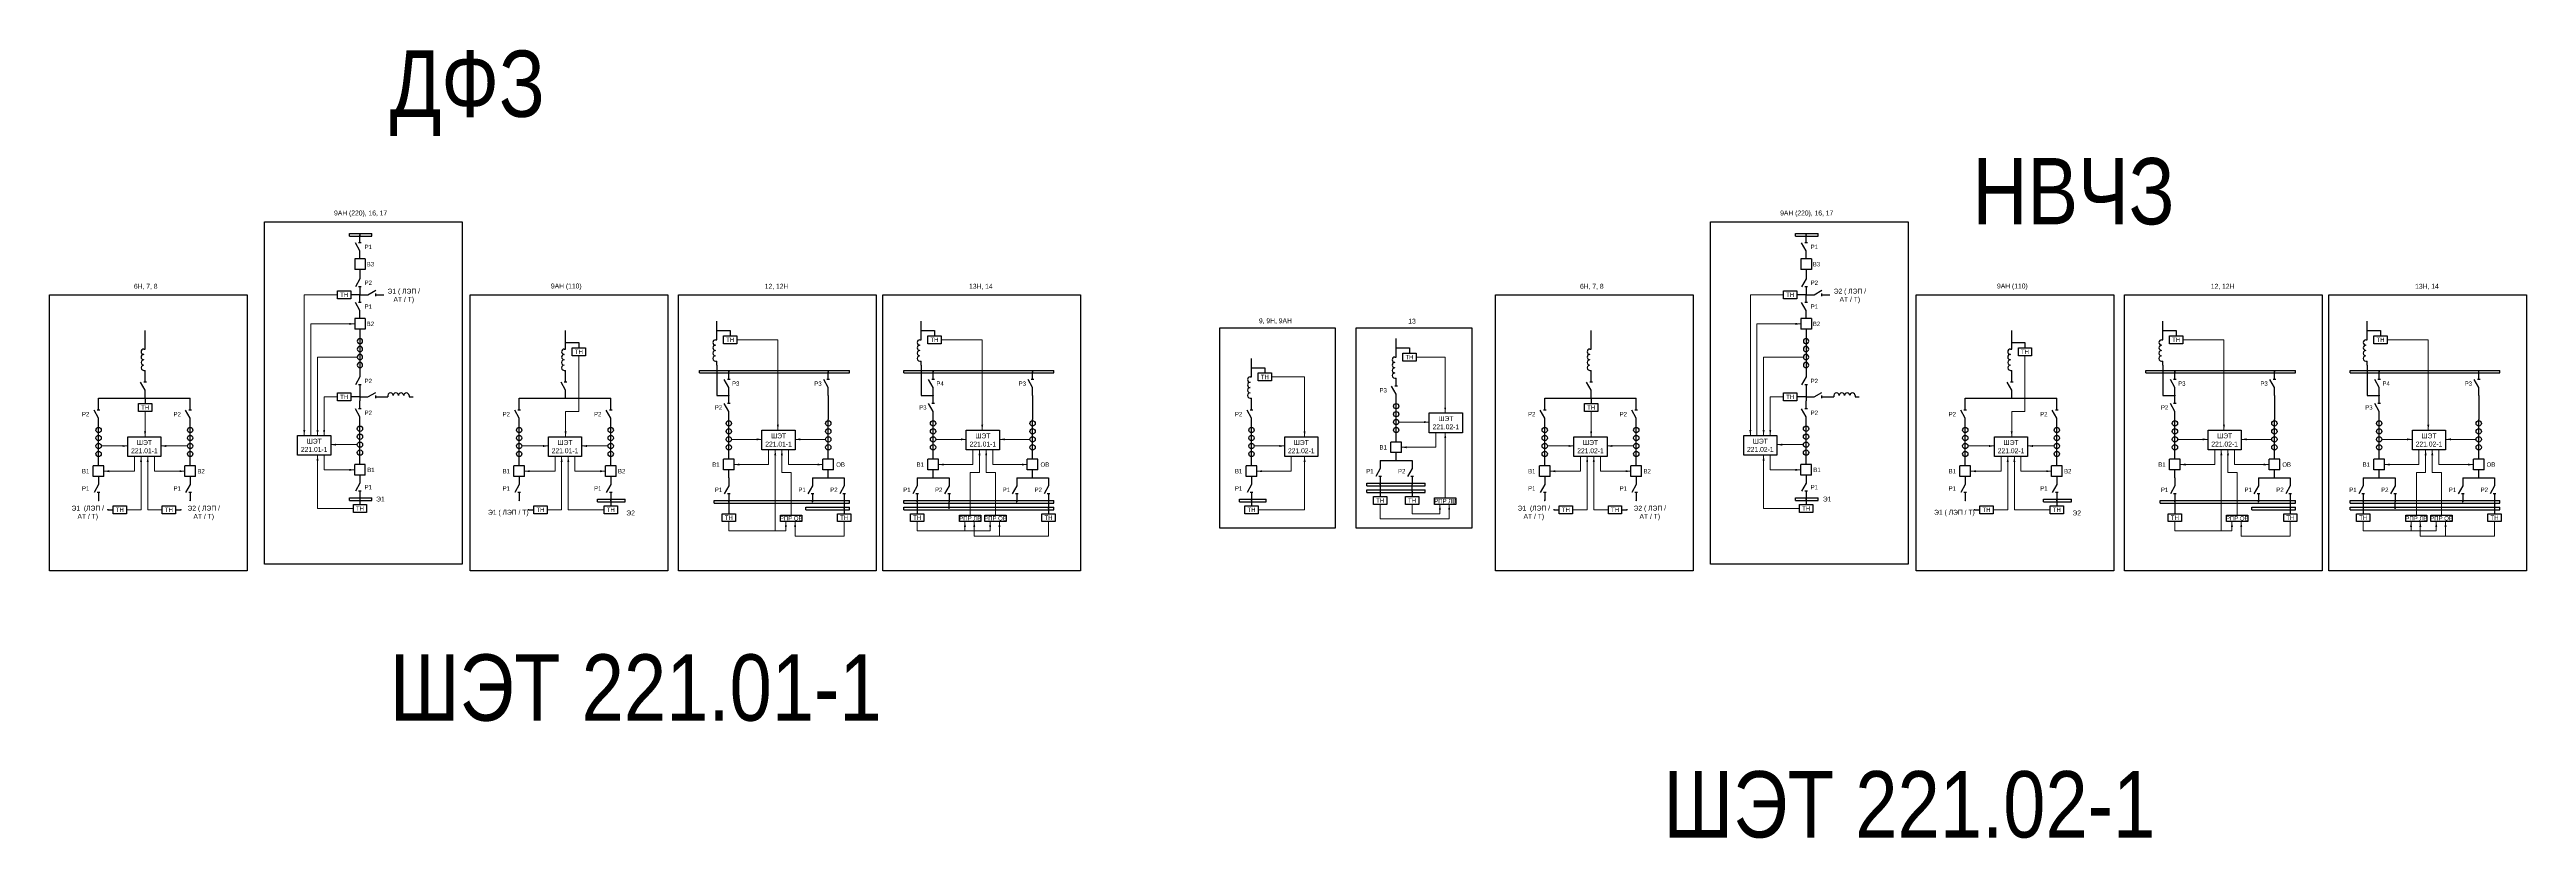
# Model space of a CAD drawing. Header units: millimetres. Extents: x -14593 to 14732, y -17400 to 5232.
# Drawn here: x 1984 to 3851, y -2605 to -2010 of the extents above; entities that cross this region are included whole.
import ezdxf
from ezdxf.enums import TextEntityAlignment as Align

# ---------------------------------------------------------------- set-up
doc = ezdxf.new("R2010")
doc.units = ezdxf.units.MM
doc.layers.add('Основная', color=7, linetype='Continuous', lineweight=30)
doc.layers.add('Тонкая', color=7, linetype='Continuous', lineweight=18)
doc.styles.add('Narrow', font='ARIALN.TTF')
doc.styles.add('Вывод', font='tahoma.ttf', dxfattribs={"height": 2.5})
doc.styles.add('Компонент', font='ARIALN.TTF', dxfattribs={"height": 3.5})

# ---------------------------------------------------------------- blocks, each defined once
blk = doc.blocks.new('*U80')
at = {"color": 0, "linetype": 'ByBlock'}
for p, q in [((0, 0), (-8, 0)), ((-8, -8), (-8, 0)), ((0, -8), (0, 0)), ((0, -8), (-8, -8))]:
    blk.add_line(p, q, dxfattribs=at)
at = {"layer": 'Основная', "style": 'Компонент'}
blk.add_attdef('ОУ', text='', height=3.5, dxfattribs=at).set_placement((-15, -3), align=Align.MIDDLE_CENTER)
blk = doc.blocks.new('*U18')
at = {"color": 0, "linetype": 'ByBlock'}
blk.add_line((0, 0), (6, 3.4), dxfattribs=at)
blk = doc.blocks.new('*U10')
at = {"color": 0}
blk.add_line((0, -1), (0, 1), dxfattribs=at)
blk = doc.blocks.new('*U79')
at = {"color": 0, "linetype": 'ByBlock'}
for p, q in [((0, 3), (0, 9)), ((0, -9), (0, -3))]:
    blk.add_line(p, q, dxfattribs=at)
at = {"color": 0, "linetype": 'ByBlock', "ltscale": 0.25, "rotation": 89.99999999999999}
for name, p in [('*U18', (0, -3)), ('*U10', (0, 3))]:
    blk.add_blockref(name, p, dxfattribs=at)
at = {"layer": 'Основная'}
for tag, height, style, p in [('ОУ', 3.5, 'Компонент', (-12, 0)), ('В1', 2.5, 'Вывод', (2, 7)), ('В2', 2.5, 'Вывод', (2, -7))]:
    blk.add_attdef(tag, text='', height=height, dxfattribs=dict(at, style=style)).set_placement(p, align=Align.MIDDLE_CENTER)
blk = doc.blocks.new('*U81')
at = {"color": 0, "linetype": 'ByBlock'}
for p, q in [((0, 9), (0, 3)), ((0, -3), (0, -9))]:
    blk.add_line(p, q, dxfattribs=at)
at = {"color": 0, "linetype": 'ByBlock', "ltscale": 0.25, "xscale": -1, "rotation": 90}
for name, p in [('*U18', (0, 3)), ('*U10', (0, -3))]:
    blk.add_blockref(name, p, dxfattribs=at)
at = {"layer": 'Основная'}
for tag, height, style, p in [('ОУ', 3.5, 'Компонент', (-12, 0)), ('В2', 2.5, 'Вывод', (2, 7)), ('В1', 2.5, 'Вывод', (2, -7))]:
    blk.add_attdef(tag, text='', height=height, dxfattribs=dict(at, style=style)).set_placement(p, align=Align.MIDDLE_CENTER)
blk = doc.blocks.new('*U86')
at = {"linetype": 'ByBlock'}
blk.add_circle((0, 0), 2, dxfattribs=at)
at = {"layer": 'Основная', "color": 0, "linetype": 'ByBlock', "lineweight": -2}
blk.add_line((0, -3), (0, 3), dxfattribs=at)
at = {"layer": 'Основная', "linetype": 'ByBlock', "style": 'Компонент'}
blk.add_attdef('ОУ', text='', height=3.5, dxfattribs=at).set_placement((-6, 0), align=Align.MIDDLE_CENTER)
blk = doc.blocks.new('*U83')
at = {"ltscale": 0.25}
for p, q in [((0, 8), (1, 8)), ((0, -8), (1, -8))]:
    blk.add_line(p, q, dxfattribs=at)
for centre, major_axis, start_param, end_param in [((0, -2), (-2, 0), 4.712389, 7.853982), ((0, 6), (0, -2), 3.141593, 6.283185), ((0, 2), (0, -2), 3.141593, 6.283185), ((0, -6), (-2, 0), 4.712389, 7.853982)]:
    blk.add_ellipse(centre, major_axis=major_axis, ratio=1, start_param=start_param, end_param=end_param, dxfattribs=at)
at = {"layer": 'Основная'}
for tag, height, style, p in [('ОУ', 3.5, 'Компонент', (-6, 0)), ('В1', 2.5, 'Вывод', (5, 6)), ('В2', 2.5, 'Вывод', (5, -6))]:
    blk.add_attdef(tag, text='', height=height, dxfattribs=dict(at, style=style)).set_placement(p, align=Align.MIDDLE_CENTER)
blk = doc.blocks.new('*U164')
at = {"color": 0, "linetype": 'ByBlock'}
for p, q in [((0, 0), (21, 0)), ((0, -2), (0, 0)), ((21, -2), (21, 0)), ((0, -2), (21, -2))]:
    blk.add_line(p, q, dxfattribs=at)
at = {"layer": 'Основная', "style": 'Компонент'}
blk.add_attdef('ОШ', text='', height=3.5, dxfattribs=at).set_placement((6, 4), align=Align.MIDDLE_CENTER)
blk = doc.blocks.new('*U85')
at = {"color": 0, "linetype": 'ByBlock'}
for p, q in [((0, 0), (113, 0)), ((0, -2), (0, 0)), ((113, -2), (113, 0)), ((0, -2), (113, -2))]:
    blk.add_line(p, q, dxfattribs=at)
at = {"layer": 'Основная', "style": 'Компонент'}
blk.add_attdef('ОШ', text='', height=3.5, dxfattribs=at).set_placement((6, 4), align=Align.MIDDLE_CENTER)
blk = doc.blocks.new('*U84')
at = {"color": 0, "linetype": 'ByBlock'}
for p, q in [((0, 0), (113, 0)), ((0, -2), (0, 0)), ((113, -2), (113, 0)), ((0, -2), (113, -2))]:
    blk.add_line(p, q, dxfattribs=at)
at = {"layer": 'Основная', "style": 'Компонент'}
blk.add_attdef('ОШ', text='', height=3.5, dxfattribs=at).set_placement((6, 4), align=Align.MIDDLE_CENTER)
blk = doc.blocks.new('*U166')
at = {"color": 0, "linetype": 'ByBlock'}
for p, q in [((0, 0), (102, 0)), ((0, -2), (0, 0)), ((102, -2), (102, 0)), ((0, -2), (102, -2))]:
    blk.add_line(p, q, dxfattribs=at)
at = {"layer": 'Основная', "style": 'Компонент'}
blk.add_attdef('ОШ', text='', height=3.5, dxfattribs=at).set_placement((6, 4), align=Align.MIDDLE_CENTER)
blk = doc.blocks.new('*U165')
at = {"color": 0, "linetype": 'ByBlock'}
for p, q in [((0, 0), (33, 0)), ((0, -2), (0, 0)), ((33, -2), (33, 0)), ((0, -2), (33, -2))]:
    blk.add_line(p, q, dxfattribs=at)
at = {"layer": 'Основная', "style": 'Компонент'}
blk.add_attdef('ОШ', text='', height=3.5, dxfattribs=at).set_placement((6, 4), align=Align.MIDDLE_CENTER)
blk = doc.blocks.new('*U82')
at = {"color": 0, "linetype": 'ByBlock'}
for p, q in [((0, 0), (20, 0)), ((0, -2), (0, 0)), ((20, -2), (20, 0)), ((0, -2), (20, -2))]:
    blk.add_line(p, q, dxfattribs=at)
at = {"layer": 'Основная', "style": 'Компонент'}
blk.add_attdef('ОШ', text='', height=3.5, dxfattribs=at).set_placement((6, 4), align=Align.MIDDLE_CENTER)
blk = doc.blocks.new('*U163')
at = {"color": 0, "linetype": 'ByBlock'}
for p, q in [((0, 0), (44, 0)), ((0, -2), (0, 0)), ((44, -2), (44, 0)), ((0, -2), (44, -2))]:
    blk.add_line(p, q, dxfattribs=at)
at = {"layer": 'Основная', "style": 'Компонент'}
blk.add_attdef('ОШ', text='', height=3.5, dxfattribs=at).set_placement((6, 4), align=Align.MIDDLE_CENTER)
blk = doc.blocks.new('*U208')
at = {"color": 0, "linetype": 'ByBlock'}
for p, q in [((0, 0), (17, 0)), ((0, -2), (0, 0)), ((17, -2), (17, 0)), ((0, -2), (17, -2))]:
    blk.add_line(p, q, dxfattribs=at)
at = {"layer": 'Основная', "style": 'Компонент'}
blk.add_attdef('ОШ', text='', height=3.5, dxfattribs=at).set_placement((6, 4), align=Align.MIDDLE_CENTER)

msp = doc.modelspace()

# ---------------------------------------------------------------- linework, layer by layer
at = {"layer": 'Основная', "color": 1}
for points in [[(2146, -2140), (2295, -2140), (2295, -2398), (2146, -2398)], [(3236, -2140), (3385, -2140), (3385, -2398), (3236, -2398)], [(1984, -2195), (2133, -2195), (2133, -2403), (1984, -2403)], [(3074, -2195), (3223, -2195), (3223, -2403), (3074, -2403)]]:
    msp.add_lwpolyline(points, close=True, dxfattribs=at)
at = {"layer": 'Основная', "ltscale": 0.25, "const_width": 0.6}
for points in [[(2217.7, -2150, -1), (2218.3, -2150, -1)], [(3307.7, -2150, -1), (3308.3, -2150, -1)], [(2217.7, -2195, -1), (2218.3, -2195, -1)], [(3307.7, -2195, -1), (3308.3, -2195, -1)], [(2486.7, -2222, 1), (2487.3, -2222, 1)], [(2640.7, -2222, 1), (2641.3, -2222, 1)], [(3576.7, -2222, 1), (3577.3, -2222, 1)], [(3730.7, -2222, 1), (3731.3, -2222, 1)], [(2372.7, -2231, 1), (2373.3, -2231, 1)], [(2998.7, -2235, 1), (2999.3, -2235, 1)], [(3462.7, -2231, 1), (3463.3, -2231, 1)], [(2495.7, -2253, 1), (2496.3, -2253, 1)], [(2570.7, -2253, 1), (2571.3, -2253, 1)], [(2649.7, -2253, 1), (2650.3, -2253, 1)], [(2724.7, -2253, 1), (2725.3, -2253, 1)], [(2889.7, -2250, 1), (2890.3, -2250, 1)], [(3585.7, -2253, 1), (3586.3, -2253, 1)], [(3660.7, -2253, 1), (3661.3, -2253, 1)], [(3739.7, -2253, 1), (3740.3, -2253, 1)], [(3814.7, -2253, 1), (3815.3, -2253, 1)], [(2055.7, -2273, 1), (2056.3, -2273, 1)], [(2055.7, -2273, 1), (2056.3, -2273, 1)], [(2217.7, -2272, 1), (2218.3, -2272, 1)], [(2217.7, -2272, 1), (2218.3, -2272, 1)], [(2372.7, -2273, 1), (2373.3, -2273, 1)], [(2372.7, -2273, 1), (2373.3, -2273, 1)], [(2495.7, -2271, 1), (2496.3, -2271, 1)], [(2649.7, -2271, 1), (2650.3, -2271, 1)], [(3145.7, -2273, 1), (3146.3, -2273, 1)], [(3145.7, -2273, 1), (3146.3, -2273, 1)], [(3307.7, -2272, 1), (3308.3, -2272, 1)], [(3307.7, -2272, 1), (3308.3, -2272, 1)], [(3462.7, -2273, 1), (3463.3, -2273, 1)], [(3462.7, -2273, 1), (3463.3, -2273, 1)], [(3585.7, -2271, 1), (3586.3, -2271, 1)], [(3739.7, -2271, 1), (3740.3, -2271, 1)], [(2570.7, -2333, 1), (2571.3, -2333, 1)], [(2649.7, -2333, 1), (2650.3, -2333, 1)], [(2724.7, -2333, 1), (2725.3, -2333, 1)], [(2998.7, -2320, 1), (2999.3, -2320, 1)], [(3660.7, -2333, 1), (3661.3, -2333, 1)], [(3739.7, -2333, 1), (3740.3, -2333, 1)], [(3814.7, -2333, 1), (3815.3, -2333, 1)], [(2020.7, -2350, 1), (2021.3, -2350, 1)], [(2089.7, -2350, 1), (2090.3, -2350, 1)], [(2217.7, -2349, 1), (2218.3, -2349, 1)], [(2337.7, -2350, 1), (2338.3, -2350, 1)], [(2406.7, -2350, 1), (2407.3, -2350, 1)], [(2406.7, -2350, 1), (2407.3, -2350, 1)], [(2495.7, -2351, 1), (2496.3, -2351, 1)], [(2558.7, -2351, 1), (2559.3, -2351, 1)], [(2637.7, -2351, 1), (2638.3, -2351, 1)], [(2712.7, -2351, 1), (2713.3, -2351, 1)], [(2889.7, -2350, 1), (2890.3, -2350, 1)], [(2986.7, -2338, 1), (2987.3, -2338, 1)], [(3010.7, -2343, 1), (3011.3, -2343, 1)], [(3110.7, -2350, 1), (3111.3, -2350, 1)], [(3179.7, -2350, 1), (3180.3, -2350, 1)], [(3307.7, -2349, 1), (3308.3, -2349, 1)], [(3427.7, -2350, 1), (3428.3, -2350, 1)], [(3496.7, -2350, 1), (3497.3, -2350, 1)], [(3496.7, -2350, 1), (3497.3, -2350, 1)], [(3585.7, -2351, 1), (3586.3, -2351, 1)], [(3648.7, -2351, 1), (3649.3, -2351, 1)], [(3727.7, -2351, 1), (3728.3, -2351, 1)], [(3802.7, -2351, 1), (3803.3, -2351, 1)], [(2027.7, -2357, 1), (2028.3, -2357, 1)], [(2082.7, -2357, 1), (2083.3, -2357, 1)], [(2344.7, -2357, 1), (2345.3, -2357, 1)], [(2582.7, -2356, 1), (2583.3, -2356, 1)], [(2661.7, -2356, 1), (2662.3, -2356, 1)], [(2736.7, -2356, 1), (2737.3, -2356, 1)], [(3117.7, -2357, 1), (3118.3, -2357, 1)], [(3172.7, -2357, 1), (3173.3, -2357, 1)], [(3434.7, -2357, 1), (3435.3, -2357, 1)], [(3672.7, -2356, 1), (3673.3, -2356, 1)], [(3751.7, -2356, 1), (3752.3, -2356, 1)], [(3826.7, -2356, 1), (3827.3, -2356, 1)]]:
    msp.add_lwpolyline(points, format="xyb", close=True, dxfattribs=at)
at = {"layer": 'Основная'}
for points in [[(2218, -2176), (2218, -2182)], [(3308, -2176), (3308, -2182)], [(2218, -2195), (2211, -2195)], [(3308, -2195), (3301, -2195)], [(2218, -2221), (2218, -2227)], [(2487, -2229), (2487, -2215)], [(2641, -2229), (2641, -2215)], [(3308, -2221), (3308, -2227)], [(3577, -2229), (3577, -2215)], [(3731, -2229), (3731, -2215)], [(2056, -2236), (2056, -2222)], [(2373, -2236), (2373, -2222)], [(2373, -2231), (2383, -2231)], [(2383, -2231), (2383, -2235)], [(2487, -2222), (2497, -2222)], [(2497, -2222), (2497, -2226)], [(2641, -2222), (2651, -2222)], [(2651, -2222), (2651, -2226)], [(2999, -2242), (2999, -2228)], [(2999, -2235), (3009, -2235)], [(3009, -2235), (3009, -2239)], [(3146, -2236), (3146, -2222)], [(3463, -2236), (3463, -2222)], [(3463, -2231), (3473, -2231)], [(3473, -2231), (3473, -2235)], [(3577, -2222), (3587, -2222)], [(3587, -2222), (3587, -2226)], [(3731, -2222), (3741, -2222)], [(3741, -2222), (3741, -2226)], [(2056, -2255), (2056, -2252)], [(2373, -2255), (2373, -2252)], [(2487, -2248), (2487, -2245)], [(2487, -2248), (2487, -2271)], [(2641, -2248), (2641, -2245)], [(2641, -2248), (2641, -2271)], [(2890, -2257), (2890, -2243)], [(2890, -2250), (2900, -2250)], [(2900, -2250), (2900, -2254)], [(3146, -2255), (3146, -2252)], [(3463, -2255), (3463, -2252)], [(3577, -2248), (3577, -2245)], [(3577, -2248), (3577, -2271)], [(3731, -2248), (3731, -2245)], [(3731, -2248), (3731, -2271)], [(2021, -2276), (2021, -2273)], [(2021, -2273), (2090, -2273)], [(2056, -2273), (2056, -2277)], [(2090, -2276), (2090, -2273)], [(2218, -2272), (2211, -2272)], [(2218, -2269), (2218, -2275)], [(2236, -2272), (2239, -2272)], [(2255, -2272), (2258, -2272)], [(2338, -2276), (2338, -2273)], [(2338, -2273), (2407, -2273)], [(2407, -2276), (2407, -2273)], [(2487, -2271), (2496, -2271)], [(2571, -2271), (2571, -2289)], [(2641, -2271), (2650, -2271)], [(2725, -2271), (2725, -2289)], [(2890, -2276), (2890, -2273)], [(3111, -2276), (3111, -2273)], [(3111, -2273), (3180, -2273)], [(3146, -2273), (3146, -2277)], [(3180, -2276), (3180, -2273)], [(3308, -2272), (3301, -2272)], [(3308, -2269), (3308, -2275)], [(3326, -2272), (3329, -2272)], [(3345, -2272), (3348, -2272)], [(3428, -2276), (3428, -2273)], [(3428, -2273), (3497, -2273)], [(3497, -2276), (3497, -2273)], [(3577, -2271), (3586, -2271)], [(3661, -2271), (3661, -2289)], [(3731, -2271), (3740, -2271)], [(3815, -2271), (3815, -2289)], [(2496, -2319), (2496, -2313)], [(2571, -2319), (2571, -2313)], [(2650, -2319), (2650, -2313)], [(2725, -2319), (2725, -2313)], [(2999, -2306), (2999, -2300)], [(2999, -2320), (2999, -2314)], [(3586, -2319), (3586, -2313)], [(3661, -2319), (3661, -2313)], [(3740, -2319), (3740, -2313)], [(3815, -2319), (3815, -2313)], [(2021, -2324), (2021, -2318)], [(2090, -2324), (2090, -2318)], [(2218, -2323), (2218, -2317)], [(2338, -2324), (2338, -2318)], [(2407, -2324), (2407, -2318)], [(2496, -2333), (2496, -2327)], [(2559, -2333), (2583, -2333)], [(2571, -2333), (2571, -2327)], [(2638, -2333), (2662, -2333)], [(2650, -2333), (2650, -2327)], [(2713, -2333), (2737, -2333)], [(2725, -2333), (2725, -2327)], [(2890, -2324), (2890, -2318)], [(2987, -2320), (3011, -2320)], [(3111, -2324), (3111, -2318)], [(3180, -2324), (3180, -2318)], [(3308, -2323), (3308, -2317)], [(3428, -2324), (3428, -2318)], [(3497, -2324), (3497, -2318)], [(3586, -2333), (3586, -2327)], [(3649, -2333), (3673, -2333)], [(3661, -2333), (3661, -2327)], [(3728, -2333), (3752, -2333)], [(3740, -2333), (3740, -2327)], [(3803, -2333), (3827, -2333)], [(3815, -2333), (3815, -2327)], [(2218, -2349), (2218, -2353)], [(2407, -2350), (2407, -2354)], [(2496, -2351), (2496, -2360)], [(2583, -2351), (2583, -2360)], [(2638, -2351), (2638, -2360)], [(2662, -2356), (2662, -2351)], [(2737, -2351), (2737, -2360)], [(2890, -2350), (2890, -2354)], [(2987, -2338), (2987, -2347)], [(3011, -2343), (3011, -2338)], [(3011, -2343), (3011, -2347)], [(3308, -2349), (3308, -2353)], [(3497, -2350), (3497, -2354)], [(3586, -2351), (3586, -2360)], [(3673, -2351), (3673, -2360)], [(3728, -2351), (3728, -2360)], [(3752, -2356), (3752, -2351)], [(3827, -2351), (3827, -2360)], [(2028, -2357), (2032, -2357)], [(2079, -2357), (2083, -2357)], [(2345, -2357), (2349, -2357)], [(3118, -2357), (3122, -2357)], [(3169, -2357), (3173, -2357)], [(3435, -2357), (3439, -2357)]]:
    msp.add_lwpolyline(points, dxfattribs=at)
for points in [[(2201, -2192), (2211, -2192), (2211, -2198), (2201, -2198)], [(3291, -2192), (3301, -2192), (3301, -2198), (3291, -2198)], [(2378, -2235), (2388, -2235), (2388, -2241), (2378, -2241)], [(2492, -2226), (2502, -2226), (2502, -2232), (2492, -2232)], [(2646, -2226), (2656, -2226), (2656, -2232), (2646, -2232)], [(3004, -2239), (3014, -2239), (3014, -2245), (3004, -2245)], [(3468, -2235), (3478, -2235), (3478, -2241), (3468, -2241)], [(3582, -2226), (3592, -2226), (3592, -2232), (3582, -2232)], [(3736, -2226), (3746, -2226), (3746, -2232), (3736, -2232)], [(2895, -2254), (2905, -2254), (2905, -2260), (2895, -2260)], [(2051, -2277), (2061, -2277), (2061, -2283), (2051, -2283)], [(2201, -2269), (2211, -2269), (2211, -2275), (2201, -2275)], [(3141, -2277), (3151, -2277), (3151, -2283), (3141, -2283)], [(3291, -2269), (3301, -2269), (3301, -2275), (3291, -2275)], [(3024, -2284), (3049, -2284), (3049, -2299), (3024, -2299)], [(2043, -2302), (2068, -2302), (2068, -2317), (2043, -2317)], [(2171, -2301), (2196, -2301), (2196, -2316), (2171, -2316)], [(2360, -2302), (2385, -2302), (2385, -2317), (2360, -2317)], [(2521, -2297), (2546, -2297), (2546, -2312), (2521, -2312)], [(2675, -2297), (2700, -2297), (2700, -2312), (2675, -2312)], [(2915, -2302), (2940, -2302), (2940, -2317), (2915, -2317)], [(3133, -2302), (3158, -2302), (3158, -2317), (3133, -2317)], [(3261, -2301), (3286, -2301), (3286, -2316), (3261, -2316)], [(3450, -2302), (3475, -2302), (3475, -2317), (3450, -2317)], [(3611, -2297), (3636, -2297), (3636, -2312), (3611, -2312)], [(3765, -2297), (3790, -2297), (3790, -2312), (3765, -2312)], [(2982, -2347), (2992, -2347), (2992, -2353), (2982, -2353)], [(3006, -2347), (3016, -2347), (3016, -2353), (3006, -2353)], [(3028, -2348), (3044, -2348), (3044, -2353), (3028, -2353)], [(2032, -2354), (2042, -2354), (2042, -2360), (2032, -2360)], [(2069, -2354), (2079, -2354), (2079, -2360), (2069, -2360)], [(2213, -2353), (2223, -2353), (2223, -2359), (2213, -2359)], [(2349, -2354), (2359, -2354), (2359, -2360), (2349, -2360)], [(2402, -2354), (2412, -2354), (2412, -2360), (2402, -2360)], [(2491, -2360), (2501, -2360), (2501, -2366), (2491, -2366)], [(2535, -2361), (2551, -2361), (2551, -2366), (2535, -2366)], [(2578, -2360), (2588, -2360), (2588, -2366), (2578, -2366)], [(2633, -2360), (2643, -2360), (2643, -2366), (2633, -2366)], [(2670, -2361), (2686, -2361), (2686, -2366), (2670, -2366)], [(2689, -2361), (2705, -2361), (2705, -2366), (2689, -2366)], [(2732, -2360), (2742, -2360), (2742, -2366), (2732, -2366)], [(2885, -2354), (2895, -2354), (2895, -2360), (2885, -2360)], [(3122, -2354), (3132, -2354), (3132, -2360), (3122, -2360)], [(3159, -2354), (3169, -2354), (3169, -2360), (3159, -2360)], [(3303, -2353), (3313, -2353), (3313, -2359), (3303, -2359)], [(3439, -2354), (3449, -2354), (3449, -2360), (3439, -2360)], [(3492, -2354), (3502, -2354), (3502, -2360), (3492, -2360)], [(3581, -2360), (3591, -2360), (3591, -2366), (3581, -2366)], [(3625, -2361), (3641, -2361), (3641, -2366), (3625, -2366)], [(3668, -2360), (3678, -2360), (3678, -2366), (3668, -2366)], [(3723, -2360), (3733, -2360), (3733, -2366), (3723, -2366)], [(3760, -2361), (3776, -2361), (3776, -2366), (3760, -2366)], [(3779, -2361), (3795, -2361), (3795, -2366), (3779, -2366)], [(3822, -2360), (3832, -2360), (3832, -2366), (3822, -2366)]]:
    msp.add_lwpolyline(points, close=True, dxfattribs=at)
at = {"layer": 'Основная', "color": 3}
for points in [[(2301, -2195), (2450, -2195), (2450, -2403), (2301, -2403)], [(2458, -2195), (2607, -2195), (2607, -2403), (2458, -2403)], [(2612, -2195), (2761, -2195), (2761, -2403), (2612, -2403)], [(3391, -2195), (3540, -2195), (3540, -2403), (3391, -2403)], [(3548, -2195), (3697, -2195), (3697, -2403), (3548, -2403)], [(3702, -2195), (3851, -2195), (3851, -2403), (3702, -2403)], [(2866, -2220), (2953, -2220), (2953, -2371), (2866, -2371)], [(2969, -2220), (3056, -2220), (3056, -2371), (2969, -2371)]]:
    msp.add_lwpolyline(points, close=True, dxfattribs=at)
at = {"layer": 'Тонкая'}
for points in [[(2176, -2301), (2176, -2195)], [(2176, -2195), (2201, -2195)], [(3266, -2301), (3266, -2195)], [(3266, -2195), (3291, -2195)], [(2214, -2217), (2181, -2217)], [(2181, -2217), (2181, -2301)], [(3304, -2217), (3271, -2217)], [(3271, -2217), (3271, -2301)], [(2533, -2229), (2502, -2229)], [(2533, -2229), (2533, -2297)], [(2687, -2229), (2656, -2229)], [(2687, -2229), (2687, -2297)], [(3623, -2229), (3592, -2229)], [(3623, -2229), (3623, -2297)], [(3777, -2229), (3746, -2229)], [(3777, -2229), (3777, -2297)], [(2186, -2301), (2186, -2242)], [(2186, -2242), (2216, -2242)], [(2383, -2241), (2383, -2283), (2373, -2283)], [(2511, -2252), (2536, -2252)], [(2665, -2252), (2690, -2252)], [(2905, -2257), (2930, -2257)], [(2930, -2257), (2930, -2302)], [(3014, -2242), (3036, -2242)], [(3036, -2242), (3036, -2284)], [(3276, -2301), (3276, -2242)], [(3276, -2242), (3306, -2242)], [(3473, -2241), (3473, -2283), (3463, -2283)], [(3601, -2252), (3626, -2252)], [(3755, -2252), (3780, -2252)], [(2191, -2272), (2191, -2301)], [(2191, -2272), (2201, -2272)], [(3281, -2272), (3281, -2301)], [(3281, -2272), (3291, -2272)], [(2056, -2283), (2056, -2302)], [(2373, -2283), (2373, -2302)], [(3001, -2291), (3024, -2291)], [(3146, -2283), (3146, -2302)], [(3463, -2283), (3463, -2302)], [(2023, -2309), (2043, -2309)], [(2088, -2309), (2068, -2309)], [(2216, -2308), (2196, -2308)], [(2340, -2309), (2360, -2309)], [(2405, -2309), (2385, -2309)], [(2498, -2304), (2521, -2304)], [(2526, -2312), (2526, -2323), (2500, -2323)], [(2531, -2329), (2531, -2312)], [(2536, -2329), (2536, -2312)], [(2541, -2312), (2541, -2323), (2567, -2323)], [(2569, -2304), (2546, -2304)], [(2652, -2304), (2675, -2304)], [(2680, -2312), (2680, -2323), (2654, -2323)], [(2685, -2329), (2685, -2312)], [(2690, -2329), (2690, -2312)], [(2695, -2312), (2695, -2323), (2721, -2323)], [(2723, -2304), (2700, -2304)], [(2892, -2309), (2915, -2309)], [(3029, -2299), (3029, -2310), (3003, -2310)], [(3036, -2299), (3036, -2348)], [(3113, -2309), (3133, -2309)], [(3178, -2309), (3158, -2309)], [(3306, -2308), (3286, -2308)], [(3430, -2309), (3450, -2309)], [(3495, -2309), (3475, -2309)], [(3588, -2304), (3611, -2304)], [(3616, -2312), (3616, -2323), (3590, -2323)], [(3621, -2329), (3621, -2312)], [(3626, -2329), (3626, -2312)], [(3631, -2312), (3631, -2323), (3657, -2323)], [(3659, -2304), (3636, -2304)], [(3742, -2304), (3765, -2304)], [(3770, -2312), (3770, -2323), (3744, -2323)], [(3775, -2329), (3775, -2312)], [(3780, -2329), (3780, -2312)], [(3785, -2312), (3785, -2323), (3811, -2323)], [(3813, -2304), (3790, -2304)], [(2048, -2317), (2048, -2328), (2025, -2328)], [(2053, -2317), (2053, -2357)], [(2058, -2357), (2058, -2317)], [(2063, -2317), (2063, -2328), (2086, -2328)], [(2186, -2356), (2186, -2316)], [(2191, -2316), (2191, -2327), (2214, -2327)], [(2365, -2317), (2365, -2328), (2342, -2328)], [(2370, -2317), (2370, -2357)], [(2375, -2357), (2375, -2317)], [(2380, -2317), (2380, -2328), (2403, -2328)], [(2531, -2329), (2531, -2329)], [(2531, -2329), (2531, -2373)], [(2536, -2329), (2543, -2329)], [(2543, -2329), (2543, -2361)], [(2685, -2329), (2678, -2329)], [(2678, -2329), (2678, -2361)], [(2690, -2329), (2697, -2329)], [(2697, -2329), (2697, -2361)], [(2920, -2317), (2920, -2328), (2894, -2328)], [(2930, -2357), (2930, -2317)], [(3138, -2317), (3138, -2328), (3115, -2328)], [(3143, -2317), (3143, -2357)], [(3148, -2357), (3148, -2317)], [(3153, -2317), (3153, -2328), (3176, -2328)], [(3276, -2356), (3276, -2316)], [(3281, -2316), (3281, -2327), (3304, -2327)], [(3455, -2317), (3455, -2328), (3432, -2328)], [(3460, -2317), (3460, -2357)], [(3465, -2357), (3465, -2317)], [(3470, -2317), (3470, -2328), (3493, -2328)], [(3621, -2329), (3621, -2329)], [(3621, -2329), (3621, -2373)], [(3626, -2329), (3633, -2329)], [(3633, -2329), (3633, -2361)], [(3775, -2329), (3768, -2329)], [(3768, -2329), (3768, -2361)], [(3780, -2329), (3787, -2329)], [(3787, -2329), (3787, -2361)], [(2053, -2357), (2042, -2357)], [(2058, -2357), (2069, -2357)], [(2186, -2356), (2213, -2356)], [(2370, -2357), (2359, -2357)], [(2375, -2357), (2402, -2357)], [(2496, -2366), (2496, -2373)], [(2539, -2373), (2539, -2366)], [(2546, -2377), (2546, -2366)], [(2583, -2366), (2583, -2377)], [(2638, -2366), (2638, -2373)], [(2674, -2373), (2674, -2366)], [(2681, -2377), (2681, -2366)], [(2693, -2373), (2693, -2366)], [(2700, -2377), (2700, -2366)], [(2737, -2366), (2737, -2377)], [(2895, -2357), (2930, -2357)], [(2987, -2353), (2987, -2364)], [(3039, -2364), (2987, -2364)], [(3011, -2353), (3011, -2360)], [(3011, -2360), (3032, -2360)], [(3032, -2360), (3032, -2353)], [(3039, -2364), (3039, -2353)], [(3143, -2357), (3132, -2357)], [(3148, -2357), (3159, -2357)], [(3276, -2356), (3303, -2356)], [(3460, -2357), (3449, -2357)], [(3465, -2357), (3492, -2357)], [(3586, -2366), (3586, -2373)], [(3629, -2373), (3629, -2366)], [(3636, -2377), (3636, -2366)], [(3673, -2366), (3673, -2377)], [(3728, -2366), (3728, -2373)], [(3764, -2373), (3764, -2366)], [(3771, -2377), (3771, -2366)], [(3783, -2373), (3783, -2366)], [(3790, -2377), (3790, -2366)], [(3827, -2366), (3827, -2377)], [(2496, -2373), (2539, -2373)], [(2546, -2377), (2583, -2377)], [(2638, -2373), (2693, -2373)], [(2681, -2377), (2737, -2377)], [(3586, -2373), (3629, -2373)], [(3636, -2377), (3673, -2377)], [(3728, -2373), (3783, -2373)], [(3771, -2377), (3827, -2377)]]:
    msp.add_lwpolyline(points, dxfattribs=at)
at = {"layer": 'Тонкая', "ltscale": 0.3}
for points in [[(2214, -2217, 0, 1.5, 0), (2210, -2217, 0, 0, 0)], [(3304, -2217, 0, 1.5, 0), (3300, -2217, 0, 0, 0)], [(2176, -2301, 0, 1.5, 0), (2176, -2297, 0, 0, 0)], [(2186, -2301, 0, 1.5, 0), (2186, -2297, 0, 0, 0)], [(2191, -2301, 0, 1.5, 0), (2191, -2297, 0, 0, 0)], [(2533, -2297, 0, 1.5, 0), (2533, -2293, 0, 0, 0)], [(2687, -2297, 0, 1.5, 0), (2687, -2293, 0, 0, 0)], [(3024, -2291, 0, 1.5, 0), (3020, -2291, 0, 0, 0)], [(3036, -2284, 0, 1.5, 0), (3036, -2280, 0, 0, 0)], [(3266, -2301, 0, 1.5, 0), (3266, -2297, 0, 0, 0)], [(3276, -2301, 0, 1.5, 0), (3276, -2297, 0, 0, 0)], [(3281, -2301, 0, 1.5, 0), (3281, -2297, 0, 0, 0)], [(3623, -2297, 0, 1.5, 0), (3623, -2293, 0, 0, 0)], [(3777, -2297, 0, 1.5, 0), (3777, -2293, 0, 0, 0)], [(2043, -2309, 0, 1.5, 0), (2039, -2309, 0, 0, 0)], [(2056, -2302, 0, 1.5, 0), (2056, -2298, 0, 0, 0)], [(2068, -2309, 0, 1.5, 0), (2072, -2309, 0, 0, 0)], [(2196, -2308, 0, 1.5, 0), (2200, -2308, 0, 0, 0)], [(2360, -2309, 0, 1.5, 0), (2356, -2309, 0, 0, 0)], [(2373, -2302, 0, 1.5, 0), (2373, -2298, 0, 0, 0)], [(2385, -2309, 0, 1.5, 0), (2389, -2309, 0, 0, 0)], [(2521, -2304, 0, 1.5, 0), (2517, -2304, 0, 0, 0)], [(2531, -2312, 0, 1.5, 0), (2531, -2316, 0, 0, 0)], [(2536, -2312, 0, 1.5, 0), (2536, -2316, 0, 0, 0)], [(2546, -2304, 0, 1.5, 0), (2550, -2304, 0, 0, 0)], [(2675, -2304, 0, 1.5, 0), (2671, -2304, 0, 0, 0)], [(2685, -2312, 0, 1.5, 0), (2685, -2316, 0, 0, 0)], [(2690, -2312, 0, 1.5, 0), (2690, -2316, 0, 0, 0)], [(2700, -2304, 0, 1.5, 0), (2704, -2304, 0, 0, 0)], [(2915, -2309, 0, 1.5, 0), (2911, -2309, 0, 0, 0)], [(2930, -2302, 0, 1.5, 0), (2930, -2298, 0, 0, 0)], [(3003, -2310, 0, 1.5, 0), (3007, -2310, 0, 0, 0)], [(3036, -2299, 0, 1.5, 0), (3036, -2303, 0, 0, 0)], [(3133, -2309, 0, 1.5, 0), (3129, -2309, 0, 0, 0)], [(3146, -2302, 0, 1.5, 0), (3146, -2298, 0, 0, 0)], [(3158, -2309, 0, 1.5, 0), (3162, -2309, 0, 0, 0)], [(3286, -2308, 0, 1.5, 0), (3290, -2308, 0, 0, 0)], [(3450, -2309, 0, 1.5, 0), (3446, -2309, 0, 0, 0)], [(3463, -2302, 0, 1.5, 0), (3463, -2298, 0, 0, 0)], [(3475, -2309, 0, 1.5, 0), (3479, -2309, 0, 0, 0)], [(3611, -2304, 0, 1.5, 0), (3607, -2304, 0, 0, 0)], [(3621, -2312, 0, 1.5, 0), (3621, -2316, 0, 0, 0)], [(3626, -2312, 0, 1.5, 0), (3626, -2316, 0, 0, 0)], [(3636, -2304, 0, 1.5, 0), (3640, -2304, 0, 0, 0)], [(3765, -2304, 0, 1.5, 0), (3761, -2304, 0, 0, 0)], [(3775, -2312, 0, 1.5, 0), (3775, -2316, 0, 0, 0)], [(3780, -2312, 0, 1.5, 0), (3780, -2316, 0, 0, 0)], [(3790, -2304, 0, 1.5, 0), (3794, -2304, 0, 0, 0)], [(2025, -2328, 0, 1.5, 0), (2029, -2328, 0, 0, 0)], [(2053, -2317, 0, 1.5, 0), (2053, -2321, 0, 0, 0)], [(2058, -2317, 0, 1.5, 0), (2058, -2321, 0, 0, 0)], [(2086, -2328, 0, 1.5, 0), (2082, -2328, 0, 0, 0)], [(2186, -2316, 0, 1.5, 0), (2186, -2320, 0, 0, 0)], [(2214, -2327, 0, 1.5, 0), (2210, -2327, 0, 0, 0)], [(2342, -2328, 0, 1.5, 0), (2346, -2328, 0, 0, 0)], [(2370, -2317, 0, 1.5, 0), (2370, -2321, 0, 0, 0)], [(2375, -2317, 0, 1.5, 0), (2375, -2321, 0, 0, 0)], [(2403, -2328, 0, 1.5, 0), (2399, -2328, 0, 0, 0)], [(2500, -2323, 0, 1.5, 0), (2504, -2323, 0, 0, 0)], [(2567, -2323, 0, 1.5, 0), (2563, -2323, 0, 0, 0)], [(2654, -2323, 0, 1.5, 0), (2658, -2323, 0, 0, 0)], [(2721, -2323, 0, 1.5, 0), (2717, -2323, 0, 0, 0)], [(2894, -2328, 0, 1.5, 0), (2898, -2328, 0, 0, 0)], [(2930, -2317, 0, 1.5, 0), (2930, -2321, 0, 0, 0)], [(3115, -2328, 0, 1.5, 0), (3119, -2328, 0, 0, 0)], [(3143, -2317, 0, 1.5, 0), (3143, -2321, 0, 0, 0)], [(3148, -2317, 0, 1.5, 0), (3148, -2321, 0, 0, 0)], [(3176, -2328, 0, 1.5, 0), (3172, -2328, 0, 0, 0)], [(3276, -2316, 0, 1.5, 0), (3276, -2320, 0, 0, 0)], [(3304, -2327, 0, 1.5, 0), (3300, -2327, 0, 0, 0)], [(3432, -2328, 0, 1.5, 0), (3436, -2328, 0, 0, 0)], [(3460, -2317, 0, 1.5, 0), (3460, -2321, 0, 0, 0)], [(3465, -2317, 0, 1.5, 0), (3465, -2321, 0, 0, 0)], [(3493, -2328, 0, 1.5, 0), (3489, -2328, 0, 0, 0)], [(3590, -2323, 0, 1.5, 0), (3594, -2323, 0, 0, 0)], [(3657, -2323, 0, 1.5, 0), (3653, -2323, 0, 0, 0)], [(3744, -2323, 0, 1.5, 0), (3748, -2323, 0, 0, 0)], [(3811, -2323, 0, 1.5, 0), (3807, -2323, 0, 0, 0)], [(3032, -2353, 0, 1.5, 0), (3032, -2357, 0, 0, 0)], [(3039, -2353, 0, 1.5, 0), (3039, -2357, 0, 0, 0)], [(2539, -2366, 0, 1.5, 0), (2539, -2370, 0, 0, 0)], [(2546, -2366, 0, 1.5, 0), (2546, -2370, 0, 0, 0)], [(2674, -2366, 0, 1.5, 0), (2674, -2370, 0, 0, 0)], [(2681, -2366, 0, 1.5, 0), (2681, -2370, 0, 0, 0)], [(2693, -2366, 0, 1.5, 0), (2693, -2370, 0, 0, 0)], [(2700, -2366, 0, 1.5, 0), (2700, -2370, 0, 0, 0)], [(3629, -2366, 0, 1.5, 0), (3629, -2370, 0, 0, 0)], [(3636, -2366, 0, 1.5, 0), (3636, -2370, 0, 0, 0)], [(3764, -2366, 0, 1.5, 0), (3764, -2370, 0, 0, 0)], [(3771, -2366, 0, 1.5, 0), (3771, -2370, 0, 0, 0)], [(3783, -2366, 0, 1.5, 0), (3783, -2370, 0, 0, 0)], [(3790, -2366, 0, 1.5, 0), (3790, -2370, 0, 0, 0)]]:
    msp.add_lwpolyline(points, format="xyseb", dxfattribs=at)

# ---------------------------------------------------------------- block references
at = {"layer": 'Основная', "ltscale": 0.25}
for name, p in [('*U208', (2210, -2149)), ('*U208', (3300, -2149)), ('*U79', (2056, -2264)), ('*U79', (2373, -2264)), ('*U85', (2474, -2252)), ('*U79', (2496, -2262)), ('*U79', (2571, -2262)), ('*U85', (2628, -2252)), ('*U79', (2650, -2262)), ('*U79', (2725, -2262)), ('*U79', (2999, -2267)), ('*U79', (3146, -2264)), ('*U79', (3463, -2264)), ('*U85', (3564, -2252)), ('*U79', (3586, -2262)), ('*U79', (3661, -2262)), ('*U85', (3718, -2252)), ('*U79', (3740, -2262)), ('*U79', (3815, -2262)), ('*U79', (2021, -2285)), ('*U79', (2090, -2285)), ('*U79', (2218, -2284)), ('*U79', (2338, -2285)), ('*U79', (2407, -2285)), ('*U79', (2496, -2280)), ('*U79', (2650, -2280)), ('*U79', (2890, -2285)), ('*U86', (2999, -2279)), ('*U79', (3111, -2285)), ('*U79', (3180, -2285)), ('*U79', (3308, -2284)), ('*U79', (3428, -2285)), ('*U79', (3497, -2285)), ('*U79', (3586, -2280)), ('*U79', (3740, -2280)), ('*U86', (2021, -2297)), ('*U86', (2090, -2297)), ('*U86', (2218, -2296)), ('*U86', (2338, -2297)), ('*U86', (2407, -2297)), ('*U86', (2496, -2292)), ('*U86', (2496, -2298)), ('*U86', (2571, -2292)), ('*U86', (2571, -2298)), ('*U86', (2650, -2292)), ('*U86', (2650, -2298)), ('*U86', (2725, -2292)), ('*U86', (2725, -2298)), ('*U86', (2890, -2297)), ('*U86', (2999, -2285)), ('*U86', (2999, -2291)), ('*U86', (2999, -2297)), ('*U86', (3111, -2297)), ('*U86', (3180, -2297)), ('*U86', (3308, -2296)), ('*U86', (3428, -2297)), ('*U86', (3497, -2297)), ('*U86', (3586, -2292)), ('*U86', (3586, -2298)), ('*U86', (3661, -2292)), ('*U86', (3661, -2298)), ('*U86', (3740, -2292)), ('*U86', (3740, -2298)), ('*U86', (3815, -2292)), ('*U86', (3815, -2298)), ('*U86', (2021, -2303)), ('*U86', (2021, -2309)), ('*U86', (2021, -2315)), ('*U86', (2090, -2303)), ('*U86', (2090, -2309)), ('*U86', (2090, -2315)), ('*U86', (2218, -2302)), ('*U86', (2218, -2308)), ('*U86', (2218, -2314)), ('*U86', (2338, -2303)), ('*U86', (2338, -2309)), ('*U86', (2338, -2315)), ('*U86', (2407, -2303)), ('*U86', (2407, -2309)), ('*U86', (2407, -2315)), ('*U86', (2496, -2304)), ('*U86', (2496, -2310)), ('*U86', (2571, -2304)), ('*U86', (2571, -2310)), ('*U86', (2650, -2304)), ('*U86', (2650, -2310)), ('*U86', (2725, -2304)), ('*U86', (2725, -2310)), ('*U86', (2890, -2303)), ('*U86', (2890, -2309)), ('*U86', (2890, -2315)), ('*U80', (3003, -2306)), ('*U86', (3111, -2303)), ('*U86', (3111, -2309)), ('*U86', (3111, -2315)), ('*U86', (3180, -2303)), ('*U86', (3180, -2309)), ('*U86', (3180, -2315)), ('*U86', (3308, -2302)), ('*U86', (3308, -2308)), ('*U86', (3308, -2314)), ('*U86', (3428, -2303)), ('*U86', (3428, -2309)), ('*U86', (3428, -2315)), ('*U86', (3497, -2303)), ('*U86', (3497, -2309)), ('*U86', (3497, -2315)), ('*U86', (3586, -2304)), ('*U86', (3586, -2310)), ('*U86', (3661, -2304)), ('*U86', (3661, -2310)), ('*U86', (3740, -2304)), ('*U86', (3740, -2310)), ('*U86', (3815, -2304)), ('*U86', (3815, -2310)), ('*U80', (2025, -2324)), ('*U81', (2021, -2341)), ('*U80', (2094, -2324)), ('*U81', (2090, -2341)), ('*U80', (2222, -2323)), ('*U81', (2218, -2340)), ('*U80', (2342, -2324)), ('*U81', (2338, -2341)), ('*U80', (2411, -2324)), ('*U81', (2407, -2341)), ('*U80', (2500, -2319)), ('*U81', (2496, -2342)), ('*U81', (2559, -2342)), ('*U80', (2575, -2319)), ('*U81', (2583, -2342)), ('*U81', (2638, -2342)), ('*U80', (2654, -2319)), ('*U81', (2662, -2342)), ('*U81', (2713, -2342)), ('*U80', (2729, -2319)), ('*U81', (2737, -2342)), ('*U80', (2894, -2324)), ('*U81', (2890, -2341)), ('*U81', (2987, -2329)), ('*U81', (3011, -2329)), ('*U80', (3115, -2324)), ('*U81', (3111, -2341)), ('*U80', (3184, -2324)), ('*U81', (3180, -2341)), ('*U80', (3312, -2323)), ('*U81', (3308, -2340)), ('*U80', (3432, -2324)), ('*U81', (3428, -2341)), ('*U80', (3501, -2324)), ('*U81', (3497, -2341)), ('*U80', (3590, -2319)), ('*U81', (3586, -2342)), ('*U81', (3649, -2342)), ('*U80', (3665, -2319)), ('*U81', (3673, -2342)), ('*U81', (3728, -2342)), ('*U80', (3744, -2319)), ('*U81', (3752, -2342)), ('*U81', (3803, -2342)), ('*U80', (3819, -2319)), ('*U81', (3827, -2342)), ('*U208', (2210, -2348)), ('*U164', (2397, -2349)), ('*U166', (2485, -2350)), ('*U85', (2628, -2350)), ('*U82', (2881, -2349)), ('*U163', (2977, -2337)), ('*U163', (2977, -2342)), ('*U208', (3300, -2348)), ('*U164', (3487, -2349)), ('*U166', (3575, -2350)), ('*U85', (3718, -2350)), ('*U165', (2554, -2355)), ('*U84', (2628, -2355)), ('*U165', (3644, -2355)), ('*U84', (3718, -2355))]:
    msp.add_blockref(name, p, dxfattribs=at)
at = {"layer": 'Основная', "ltscale": 0.25, "xscale": -1, "rotation": 180}
for name, p in [('*U81', (2218, -2159)), ('*U81', (3308, -2159)), ('*U80', (2222, -2176)), ('*U79', (2218, -2186)), ('*U80', (3312, -2176)), ('*U79', (3308, -2186)), ('*U81', (2218, -2204)), ('*U81', (3308, -2204)), ('*U80', (2222, -2221)), ('*U80', (3312, -2221)), ('*U86', (2218, -2230)), ('*U86', (2218, -2236)), ('*U86', (2218, -2242)), ('*U86', (3308, -2230)), ('*U86', (3308, -2236)), ('*U86', (3308, -2242)), ('*U79', (2218, -2260)), ('*U86', (2218, -2248)), ('*U79', (3308, -2260)), ('*U86', (3308, -2248))]:
    msp.add_blockref(name, p, dxfattribs=at)
at = {"layer": 'Основная', "ltscale": 0.25, "rotation": 270}
for p in [(2227, -2195), (3317, -2195), (2227, -2272), (3317, -2272)]:
    msp.add_blockref('*U79', p, dxfattribs=at)
at = {"layer": 'Основная', "ltscale": 0.35}
for p in [(2055, -2244), (2372, -2244), (2486, -2237), (2640, -2237), (3145, -2244), (3462, -2244), (3576, -2237), (3730, -2237), (2889, -2265), (2998, -2250)]:
    msp.add_blockref('*U83', p, dxfattribs=at)
at = {"layer": 'Основная', "ltscale": 0.35, "rotation": 270}
for p in [(2247, -2271), (3337, -2271)]:
    msp.add_blockref('*U83', p, dxfattribs=at)

# ---------------------------------------------------------------- texts
at = {"layer": 'Основная', "color": 2, "style": 'Narrow'}
for s, p in [('ДФЗ', (2240.5, -2061)), ('НВЧЗ', (3433.5, -2142)), ('ШЭТ 221.01-1', (2240.5, -2516)), ('ШЭТ 221.02-1', (3200.5, -2604))]:
    msp.add_text(s, height=50, dxfattribs=at).set_placement(p)
at = {"layer": 'Основная', "style": 'Narrow'}
for s, p in [('Р1', (2227, -2159)), ('Р1', (3317, -2159)), ('Р2', (2227, -2186)), ('В3', (2228.6, -2172)), ('Р2', (3317, -2186)), ('В3', (3318.6, -2172)), ('Р1', (2227, -2204)), ('Р1', (3317, -2204)), ('В2', (2228.6, -2217)), ('В2', (3318.6, -2217)), ('Р2', (2227, -2260)), ('Р2', (3317, -2260)), ('Р3', (2504, -2262)), ('Р3', (2566, -2262)), ('Р4', (2658, -2262)), ('Р3', (2720, -2262)), ('Р3', (2992, -2267)), ('Р3', (3594, -2262)), ('Р3', (3656, -2262)), ('Р4', (3748, -2262)), ('Р3', (3810, -2262)), ('Р2', (2014, -2285)), ('Р2', (2083, -2285)), ('Р2', (2227, -2284)), ('Р2', (2331, -2285)), ('Р2', (2400, -2285)), ('Р2', (2491, -2280)), ('Р3', (2645, -2280)), ('Р2', (2883, -2285)), ('Р2', (3104, -2285)), ('Р2', (3173, -2285)), ('Р2', (3317, -2284)), ('Р2', (3421, -2285)), ('Р2', (3490, -2285)), ('Р2', (3581, -2280)), ('Р3', (3735, -2280)), ('В1', (2992, -2310)), ('В1', (2014, -2328)), ('В2', (2101, -2328)), ('В1', (2229, -2327)), ('В1', (2331, -2328)), ('В2', (2418, -2328)), ('В1', (2489, -2323)), ('ОВ', (2583.5, -2323)), ('В1', (2643, -2323)), ('ОВ', (2737.5, -2323)), ('В1', (2883, -2328)), ('Р1', (2982, -2328)), ('Р2', (3006, -2328)), ('В1', (3104, -2328)), ('В2', (3191, -2328)), ('В1', (3319, -2327)), ('В1', (3421, -2328)), ('В2', (3508, -2328)), ('В1', (3579, -2323)), ('ОВ', (3673.5, -2323)), ('В1', (3733, -2323)), ('ОВ', (3827.5, -2323)), ('Р1', (2014, -2341)), ('Р1', (2083, -2341)), ('Р1', (2227, -2340)), ('Р1', (2331, -2341)), ('Р1', (2400, -2341)), ('Р1', (2491, -2342)), ('Р1', (2554, -2342)), ('Р2', (2578, -2342)), ('Р1', (2633, -2342)), ('Р2', (2657, -2342)), ('Р1', (2708, -2342)), ('Р2', (2732, -2342)), ('Р1', (2883, -2341)), ('Р1', (3104, -2341)), ('Р1', (3173, -2341)), ('Р1', (3317, -2340)), ('Р1', (3421, -2341)), ('Р1', (3490, -2341)), ('Р1', (3581, -2342)), ('Р1', (3644, -2342)), ('Р2', (3668, -2342)), ('Р1', (3723, -2342)), ('Р2', (3747, -2342)), ('Р1', (3798, -2342)), ('Р2', (3822, -2342))]:
    msp.add_text(s, height=3.3, dxfattribs=at).set_placement(p, align=Align.MIDDLE_RIGHT)
at = {"layer": 'Основная', "color": 3, "char_height": 3.7, "attachment_point": 5, "style": 'Narrow'}
for s, insert, width in [('9АН (220), 16, 17', (2218.5, -2134), 99), ('9АН (220), 16, 17', (3308.5, -2134), 99), ('6Н, 7, 8', (2056.5, -2189), 99), ('9АН (110)', (2373.5, -2189), 99), ('12, 12Н', (2532, -2189), 25), ('13Н, 14', (2686, -2189), 25), ('6Н, 7, 8', (3146.5, -2189), 99), ('9АН (110)', (3463.5, -2189), 99), ('12, 12Н', (3622, -2189), 25), ('13Н, 14', (3776, -2189), 25), ('9, 9Н, 9АН', (2908, -2215), 25), ('13', (3011, -2215), 25)]:
    msp.add_mtext(s, dxfattribs=dict(at, insert=insert, width=width))
at = {"layer": 'Основная', "attachment_point": 5, "style": 'Narrow'}
for s, insert, char_height, width in [('ТН', (2206, -2195), 3.3, 10), ('Э1 ( ЛЭП / АТ / Т)', (2251, -2196), 3.7, 26.5), ('ТН', (3296, -2195), 3.3, 10), ('Э2 ( ЛЭП / АТ / Т)', (3341, -2196), 3.7, 26.5), ('ТН', (2383, -2238), 3.3, 10), ('ТН', (2497, -2229), 3.3, 10), ('ТН', (2651, -2229), 3.3, 10), ('ТН', (3009, -2242), 3.3, 10), ('ТН', (3473, -2238), 3.3, 10), ('ТН', (3587, -2229), 3.3, 10), ('ТН', (3741, -2229), 3.3, 10), ('ТН', (2900, -2257), 3.3, 10), ('ТН', (2206, -2272), 3.3, 10), ('ТН', (3296, -2272), 3.3, 10), ('ТН', (2056, -2280), 3.3, 10), ('ШЭТ 221.02-1', (3036.5, -2291.5), 3.7, 25), ('ТН', (3146, -2280), 3.3, 10), ('ШЭТ 221.01-1', (2055.5, -2309.5), 3.7, 25), ('ШЭТ 221.01-1', (2183.5, -2308.5), 3.7, 25), ('ШЭТ 221.01-1', (2372.5, -2309.5), 3.7, 25), ('ШЭТ 221.01-1', (2533.5, -2304.5), 3.7, 25), ('ШЭТ 221.01-1', (2687.5, -2304.5), 3.7, 25), ('ШЭТ 221.02-1', (2927.5, -2309.5), 3.7, 25), ('ШЭТ 221.02-1', (3145.5, -2309.5), 3.7, 25), ('ШЭТ 221.02-1', (3273.5, -2308.5), 3.7, 25), ('ШЭТ 221.02-1', (3462.5, -2309.5), 3.7, 25), ('ШЭТ 221.02-1', (3623.5, -2304.5), 3.7, 25), ('ШЭТ 221.02-1', (3777.5, -2304.5), 3.7, 25), ('Э1', (2233.4, -2349), 3.7, 9.25), ('ТН', (2987, -2350), 3.3, 10), ('ТН', (3011, -2350), 3.3, 10), ('РПР ЛВ', (3036, -2350.5), 3.3, 16), ('Э1', (3323.9, -2349), 3.7, 10.25), ('Э1  (ЛЭП / АТ / Т)', (2012.8, -2359.5), 3.7, 26.5), ('ТН', (2037, -2357), 3.3, 10), ('ТН', (2074, -2357), 3.3, 10), ('Э2 ( ЛЭП / АТ / Т)', (2100.2, -2359.5), 3.7, 26.5), ('ТН', (2218, -2356), 3.3, 10), ('Э1 ( ЛЭП / Т)', (2329.8, -2359.5), 3.7, 26.5), ('ТН', (2354, -2357), 3.3, 10), ('ТН', (2407, -2357), 3.3, 10), ('Э2', (2422, -2359.5), 3.7, 26.5), ('ТН', (2496, -2363), 3.3, 10), ('РПР ОВ', (2543, -2363.5), 3.3, 16), ('ТН', (2583, -2363), 3.3, 10), ('ТН', (2638, -2363), 3.3, 10), ('РПР ЛВ', (2678, -2363.5), 3.3, 16), ('РПР ОВ', (2697, -2363.5), 3.3, 16), ('ТН', (2737, -2363), 3.3, 10), ('ТН', (2890, -2357), 3.3, 10), ('Э1  (ЛЭП / АТ / Т)', (3102.8, -2359.5), 3.7, 26.5), ('ТН', (3127, -2357), 3.3, 10), ('ТН', (3164, -2357), 3.3, 10), ('Э2 ( ЛЭП / АТ / Т)', (3190.2, -2359.5), 3.7, 26.5), ('ТН', (3308, -2356), 3.3, 10), ('Э1 ( ЛЭП / Т)', (3419.8, -2359.5), 3.7, 26.5), ('ТН', (3444, -2357), 3.3, 10), ('ТН', (3497, -2357), 3.3, 10), ('Э2', (3512, -2359.5), 3.7, 26.5), ('ТН', (3586, -2363), 3.3, 10), ('РПР ОВ', (3633, -2363.5), 3.3, 16), ('ТН', (3673, -2363), 3.3, 10), ('ТН', (3728, -2363), 3.3, 10), ('РПР ЛВ', (3768, -2363.5), 3.3, 16), ('РПР ОВ', (3787, -2363.5), 3.3, 16), ('ТН', (3827, -2363), 3.3, 10)]:
    msp.add_mtext(s, dxfattribs=dict(at, insert=insert, char_height=char_height, width=width))

doc.saveas('drawing.dxf')
